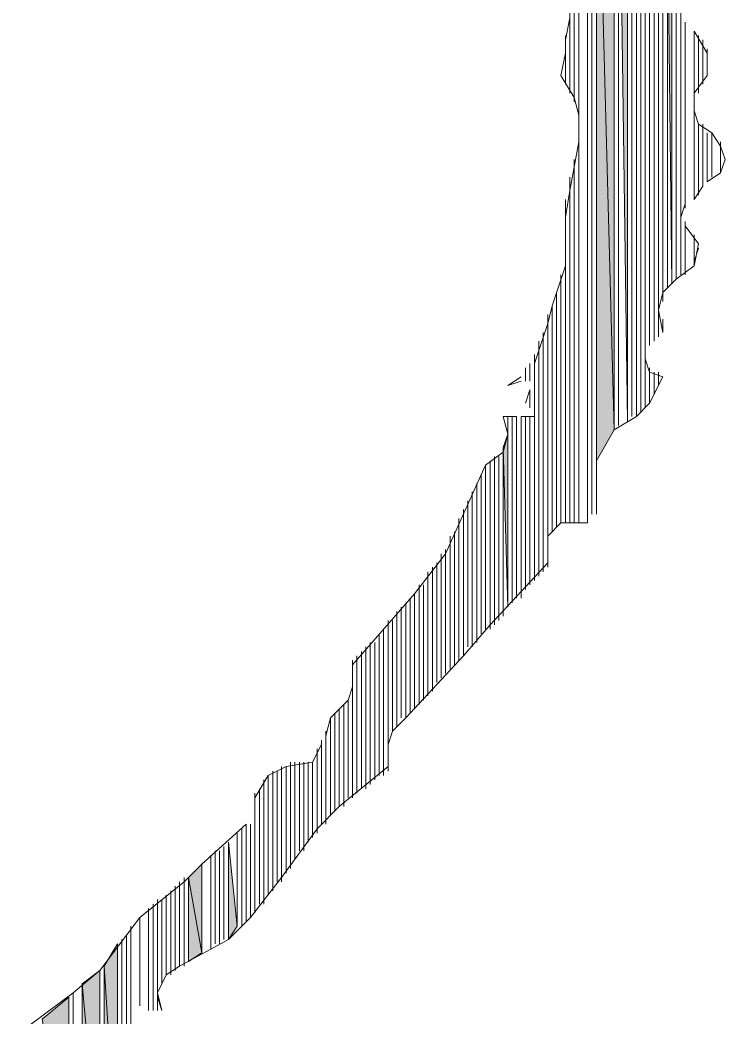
# Model space of a CAD drawing. Header units: millimetres. Extents: x -30643 to 86172, y -19411 to 63186.
# Drawn here: x 82049.5 to 82161.4, y -1629.1 to -1470.7 of the extents above; entities that cross this region are included whole.
import ezdxf

# ---------------------------------------------------------------- set-up
doc = ezdxf.new("R2010")
doc.units = ezdxf.units.MM

msp = doc.modelspace()

# ---------------------------------------------------------------- hatches: boundary and pattern name
h = msp.add_hatch(color=0)
h.dxf.hatch_style = 2
h.paths.add_polyline_path([(82138.17, -1485.85), (82138.17, -1490.07), (82138.17, -1428.85)])
h = msp.add_hatch(color=0)
h.dxf.hatch_style = 2
h.paths.add_polyline_path([(82140.99, -1540.74), (82143.8, -1535.81), (82140.99, -1430.96)])
h = msp.add_hatch(color=0)
h.dxf.hatch_style = 2
h.paths.add_polyline_path([(82143.8, -1535.81), (82143.8, -1431.67), (82140.99, -1430.96)])
h = msp.add_hatch(color=0)
h.dxf.hatch_style = 2
h.paths.add_polyline_path([(82145.91, -1534.41), (82145.91, -1433.78), (82144.5, -1431.67)])
h = msp.add_hatch(color=0)
h.dxf.hatch_style = 2
h.paths.add_polyline_path([(82152.95, -1512.59), (82152.95, -1454.89), (82152.24, -1452.08)])
h = msp.add_hatch(color=0)
h.dxf.hatch_style = 2
h.paths.add_polyline_path([(82136.06, -1506.26), (82136.06, -1509.78), (82136.06, -1500.63)])
h = msp.add_hatch(color=0)
h.dxf.hatch_style = 2
h.paths.add_polyline_path([(82126.91, -1563.96), (82126.91, -1536.52), (82126.21, -1538.63)])
h = msp.add_hatch(color=0)
h.dxf.hatch_style = 2
h.paths.add_polyline_path([(82082.58, -1616.74), (82083.99, -1614.63), (82082.58, -1601.26)])
h = msp.add_hatch(color=0)
h.dxf.hatch_style = 2
h.paths.add_polyline_path([(82078.36, -1618.85), (82078.36, -1604.77), (82076.25, -1606.88)])
h = msp.add_hatch(color=0)
h.dxf.hatch_style = 2
h.paths.add_polyline_path([(82076.25, -1620.25), (82078.36, -1618.85), (82076.25, -1606.88)])
h = msp.add_hatch(color=0)
h.dxf.hatch_style = 2
h.paths.add_polyline_path([(82064.99, -1654.03), (82064.99, -1617.44), (82062.88, -1620.96)])
h = msp.add_hatch(color=0)
h.dxf.hatch_style = 2
h.paths.add_polyline_path([(82062.88, -1654.73), (82064.99, -1654.03), (82062.88, -1620.96)])
h = msp.add_hatch(color=0)
h.dxf.hatch_style = 2
h.paths.add_polyline_path([(82062.17, -1654.73), (82062.17, -1621.66), (82059.36, -1623.77)])
h = msp.add_hatch(color=0)
h.dxf.hatch_style = 2
h.paths.add_polyline_path([(82059.36, -1654.73), (82062.17, -1654.73), (82059.36, -1623.77)])
h = msp.add_hatch(color=0)
h.dxf.hatch_style = 2
h.paths.add_polyline_path([(82057.25, -1654.73), (82057.25, -1625.88), (82053.03, -1629.4)])

# ---------------------------------------------------------------- linework, layer by layer
at = {"color": 0, "lineweight": 0}
for points in [[(82136.76, -1482.33), (82136.76, -1426.74)], [(82137.47, -1482.33), (82137.47, -1426.74)], [(82137.47, -1482.33), (82137.47, -1426.74)], [(82137.47, -1483.04), (82137.47, -1428.15)], [(82137.47, -1483.04), (82137.47, -1428.15)], [(82137.47, -1483.74), (82137.47, -1428.15)], [(82137.47, -1483.74), (82137.47, -1428.15)], [(82138.17, -1483.74), (82138.17, -1428.15)], [(82138.17, -1483.74), (82138.17, -1428.15)], [(82138.17, -1485.15), (82138.17, -1428.85)], [(82138.17, -1485.15), (82138.17, -1428.85)], [(82138.17, -1485.85), (82138.17, -1428.85)], [(82138.17, -1485.85), (82138.17, -1428.85)], [(82138.17, -1485.85), (82138.17, -1428.85)], [(82138.17, -1485.85), (82138.17, -1428.85)], [(82138.17, -1485.85), (82138.17, -1428.85)], [(82138.17, -1485.85), (82138.17, -1490.07), (82138.17, -1428.85)], [(82138.17, -1490.07), (82138.17, -1429.56)], [(82138.17, -1550.59), (82138.17, -1429.56)], [(82139.58, -1550.59), (82139.58, -1429.56)], [(82139.58, -1550.59), (82139.58, -1429.56)], [(82139.58, -1549.89), (82139.58, -1430.26)], [(82139.58, -1549.89), (82139.58, -1430.26)], [(82140.28, -1549.18), (82140.28, -1430.96)], [(82140.28, -1549.18), (82140.28, -1430.96)], [(82140.99, -1549.18), (82140.99, -1430.96)], [(82140.99, -1549.18), (82140.99, -1430.96)], [(82140.99, -1549.18), (82140.99, -1430.96)], [(82140.99, -1549.18), (82140.99, -1430.96)], [(82140.99, -1549.18), (82140.99, -1430.96)], [(82140.99, -1543.55), (82140.99, -1430.96)], [(82140.99, -1542.15), (82140.99, -1430.96)], [(82140.99, -1542.15), (82140.99, -1430.96)], [(82140.99, -1540.74), (82140.99, -1430.96)], [(82140.99, -1540.74), (82143.8, -1535.81), (82140.99, -1430.96)], [(82143.8, -1535.81), (82143.8, -1431.67), (82140.99, -1430.96)], [(82143.8, -1535.81), (82143.8, -1431.67)], [(82144.5, -1535.11), (82144.5, -1431.67)], [(82144.5, -1535.11), (82144.5, -1431.67)], [(82145.91, -1534.41), (82145.91, -1433.78), (82144.5, -1431.67)], [(82145.91, -1534.41), (82145.91, -1440.11)], [(82146.62, -1533.7), (82146.62, -1440.82)], [(82146.62, -1533.7), (82146.62, -1440.82)], [(82147.32, -1533.7), (82147.32, -1440.82)], [(82147.32, -1533.7), (82147.32, -1440.82)], [(82147.32, -1533.7), (82147.32, -1441.52)], [(82147.32, -1533.7), (82147.32, -1441.52)], [(82147.32, -1533.7), (82147.32, -1441.52)], [(82147.32, -1533.7), (82147.32, -1449.96)], [(82147.32, -1533.7), (82147.32, -1449.96)], [(82147.32, -1533.7), (82147.32, -1449.96)], [(82147.32, -1533), (82147.32, -1449.96)], [(82147.32, -1533), (82147.32, -1449.96)], [(82147.32, -1533), (82147.32, -1449.96)], [(82147.32, -1533), (82147.32, -1449.96)], [(82147.32, -1533), (82147.32, -1449.96)], [(82147.32, -1533), (82147.32, -1449.96)], [(82148.02, -1533), (82148.02, -1450.67)], [(82148.02, -1533), (82148.02, -1450.67)], [(82148.73, -1532.29), (82148.73, -1451.37)], [(82148.73, -1524.55), (82148.73, -1451.37)], [(82148.73, -1523.85), (82148.73, -1451.37)], [(82148.73, -1523.85), (82148.73, -1451.37)], [(82148.73, -1523.15), (82148.73, -1451.37)], [(82148.73, -1523.15), (82148.73, -1451.37)], [(82148.73, -1522.44), (82148.73, -1451.37)], [(82148.73, -1522.44), (82148.73, -1451.37)], [(82149.43, -1522.44), (82149.43, -1452.08)], [(82149.43, -1522.44), (82149.43, -1452.08)], [(82149.43, -1522.44), (82149.43, -1452.08)], [(82149.43, -1522.44), (82149.43, -1452.08)], [(82150.13, -1521.74), (82150.13, -1452.08)], [(82150.13, -1521.74), (82150.13, -1452.08)], [(82150.13, -1521.74), (82150.13, -1452.08)], [(82150.13, -1521.74), (82150.13, -1452.08)], [(82150.13, -1521.74), (82150.13, -1452.08)], [(82150.13, -1521.74), (82150.13, -1452.08)], [(82150.84, -1521.04), (82150.84, -1452.08)], [(82150.84, -1521.04), (82150.84, -1452.08)], [(82150.84, -1521.04), (82150.84, -1452.08)], [(82150.84, -1516.81), (82150.84, -1452.08)], [(82151.54, -1515.41), (82151.54, -1452.08)], [(82151.54, -1515.41), (82151.54, -1452.08)], [(82151.54, -1514), (82151.54, -1452.08)], [(82151.54, -1514), (82151.54, -1452.08)], [(82151.54, -1514), (82151.54, -1452.08)], [(82151.54, -1514), (82151.54, -1452.08)], [(82151.54, -1514), (82151.54, -1452.08)], [(82151.54, -1514), (82151.54, -1452.08)], [(82152.24, -1513.3), (82152.24, -1452.08)], [(82152.24, -1513.3), (82152.24, -1452.08)], [(82152.95, -1512.59), (82152.95, -1454.89), (82152.24, -1452.08)], [(82152.95, -1512.59), (82152.95, -1468.96)], [(82136.76, -1482.33), (82136.76, -1470.37)], [(82153.65, -1511.89), (82153.65, -1469.67)], [(82153.65, -1511.89), (82153.65, -1469.67)], [(82153.65, -1511.89), (82153.65, -1469.67)], [(82153.65, -1511.89), (82153.65, -1469.67)], [(82154.36, -1511.18), (82154.36, -1469.67)], [(82154.36, -1511.18), (82154.36, -1469.67)], [(82154.36, -1511.18), (82154.36, -1470.37)], [(82154.36, -1502.04), (82154.36, -1470.37)], [(82154.36, -1501.33), (82154.36, -1470.37)], [(82154.36, -1501.33), (82154.36, -1470.37)], [(82154.36, -1501.33), (82154.36, -1470.37)], [(82154.36, -1501.33), (82154.36, -1470.37)], [(82136.76, -1481.63), (82136.76, -1471.07)], [(82136.76, -1481.63), (82136.76, -1471.07)], [(82136.76, -1481.63), (82136.76, -1471.07)], [(82136.76, -1481.63), (82136.76, -1471.07)], [(82136.76, -1481.63), (82136.76, -1471.78)], [(82136.76, -1481.63), (82136.76, -1471.78)], [(82155.06, -1500.63), (82155.06, -1471.07)], [(82155.06, -1500.63), (82155.06, -1471.07)], [(82155.06, -1499.93), (82155.06, -1471.07)], [(82155.06, -1499.93), (82155.06, -1471.07)], [(82155.06, -1499.93), (82155.06, -1471.07)], [(82155.06, -1499.93), (82155.06, -1471.07)], [(82155.06, -1499.93), (82155.06, -1471.78)], [(82155.06, -1499.93), (82155.06, -1471.78)], [(82136.06, -1480.93), (82136.06, -1473.19)], [(82136.06, -1480.93), (82136.06, -1473.19)], [(82136.06, -1480.93), (82136.06, -1473.89)], [(82136.06, -1480.93), (82136.06, -1473.89)], [(82136.06, -1480.93), (82136.06, -1473.89)], [(82136.06, -1480.93), (82136.06, -1473.89)], [(82136.76, -1480.93), (82136.76, -1472.48)], [(82136.76, -1480.93), (82136.76, -1472.48)], [(82136.76, -1481.63), (82136.76, -1472.48)], [(82136.76, -1481.63), (82136.76, -1472.48)], [(82156.47, -1499.22), (82156.47, -1472.48)], [(82156.47, -1485.15), (82156.47, -1472.48)], [(82156.47, -1484.44), (82156.47, -1472.48)], [(82156.47, -1484.44), (82156.47, -1472.48)], [(82156.47, -1483.74), (82156.47, -1472.48)], [(82156.47, -1483.74), (82156.47, -1472.48)], [(82156.47, -1483.74), (82156.47, -1472.48)], [(82156.47, -1483.74), (82156.47, -1472.48)], [(82156.47, -1482.33), (82156.47, -1473.19)], [(82156.47, -1482.33), (82156.47, -1473.19)], [(82157.17, -1482.33), (82157.17, -1473.19)], [(82157.17, -1482.33), (82157.17, -1473.19)], [(82157.17, -1481.63), (82157.17, -1473.89)], [(82157.17, -1481.63), (82157.17, -1473.89)], [(82157.87, -1480.93), (82157.87, -1473.89)], [(82157.87, -1480.93), (82157.87, -1473.89)], [(82136.06, -1480.22), (82136.06, -1474.59)], [(82136.06, -1480.22), (82136.06, -1474.59)], [(82136.06, -1480.22), (82136.06, -1474.59)], [(82136.06, -1480.22), (82136.06, -1474.59)], [(82158.58, -1479.52), (82158.58, -1475.3)], [(82158.58, -1479.52), (82158.58, -1475.3)], [(82136.06, -1480.22), (82136.06, -1476)], [(82136.06, -1480.22), (82136.06, -1476)], [(82136.06, -1479.52), (82136.06, -1476.7)], [(82136.06, -1479.52), (82136.06, -1476.7)], [(82158.58, -1479.52), (82158.58, -1476)], [(82158.58, -1479.52), (82158.58, -1476)], [(82156.47, -1499.22), (82156.47, -1485.15)], [(82156.47, -1499.22), (82156.47, -1485.15)], [(82156.47, -1499.22), (82156.47, -1485.15)], [(82156.47, -1499.22), (82156.47, -1485.85)], [(82156.47, -1499.22), (82156.47, -1485.85)], [(82156.47, -1499.22), (82156.47, -1485.85)], [(82156.47, -1499.22), (82156.47, -1485.85)], [(82156.47, -1499.22), (82156.47, -1485.85)], [(82156.47, -1499.22), (82156.47, -1485.85)], [(82157.17, -1498.52), (82157.17, -1487.26)], [(82157.17, -1498.52), (82157.17, -1487.26)], [(82157.17, -1497.81), (82157.17, -1487.26)], [(82157.17, -1497.81), (82157.17, -1487.26)], [(82157.87, -1497.11), (82157.87, -1487.26)], [(82157.87, -1497.11), (82157.87, -1487.26)], [(82158.58, -1496.41), (82158.58, -1488.67)], [(82158.58, -1496.41), (82158.58, -1488.67)], [(82158.58, -1496.41), (82158.58, -1488.67)], [(82158.58, -1496.41), (82158.58, -1488.67)], [(82158.58, -1496.41), (82158.58, -1488.67)], [(82158.58, -1496.41), (82158.58, -1488.67)], [(82159.28, -1495.7), (82159.28, -1488.67)], [(82159.28, -1495.7), (82159.28, -1488.67)], [(82138.17, -1550.59), (82138.17, -1490.07)], [(82138.17, -1550.59), (82138.17, -1490.78)], [(82138.17, -1550.59), (82138.17, -1490.78)], [(82138.17, -1550.59), (82138.17, -1490.78)], [(82138.17, -1550.59), (82138.17, -1490.78)], [(82138.17, -1550.59), (82138.17, -1490.78)], [(82138.17, -1550.59), (82138.17, -1490.78)], [(82160.69, -1495), (82160.69, -1490.07)], [(82160.69, -1495), (82160.69, -1490.07)], [(82160.69, -1493.59), (82160.69, -1490.78)], [(82160.69, -1493.59), (82160.69, -1490.78)], [(82137.47, -1550.59), (82137.47, -1492.89)], [(82137.47, -1550.59), (82137.47, -1492.89)], [(82138.17, -1550.59), (82138.17, -1491.48)], [(82138.17, -1550.59), (82138.17, -1491.48)], [(82138.17, -1550.59), (82138.17, -1492.19)], [(82138.17, -1550.59), (82138.17, -1492.19)], [(82137.47, -1550.59), (82137.47, -1493.59)], [(82137.47, -1550.59), (82137.47, -1493.59)], [(82136.76, -1550.59), (82136.76, -1495.7)], [(82136.76, -1550.59), (82136.76, -1495.7)], [(82137.47, -1550.59), (82137.47, -1495)], [(82137.47, -1550.59), (82137.47, -1495)], [(82136.76, -1550.59), (82136.76, -1496.41)], [(82136.76, -1550.59), (82136.76, -1496.41)], [(82136.76, -1550.59), (82136.76, -1496.41)], [(82136.76, -1550.59), (82136.76, -1496.41)], [(82136.76, -1550.59), (82136.76, -1497.11)], [(82136.76, -1550.59), (82136.76, -1497.11)], [(82136.76, -1550.59), (82136.76, -1497.11)], [(82136.76, -1550.59), (82136.76, -1497.11)], [(82136.06, -1550.59), (82136.06, -1499.22)], [(82136.06, -1550.59), (82136.06, -1499.22)], [(82136.76, -1550.59), (82136.76, -1497.81)], [(82136.76, -1550.59), (82136.76, -1497.81)], [(82136.06, -1509.78), (82136.06, -1499.93)], [(82136.06, -1550.59), (82136.06, -1499.93)], [(82136.06, -1506.26), (82136.06, -1500.63)], [(82136.06, -1506.26), (82136.06, -1509.78), (82136.06, -1500.63)], [(82154.36, -1511.18), (82154.36, -1502.04)], [(82154.36, -1511.18), (82154.36, -1502.74)], [(82154.36, -1511.18), (82154.36, -1502.74)], [(82154.36, -1511.18), (82154.36, -1502.74)], [(82154.36, -1511.18), (82154.36, -1502.74)], [(82155.06, -1511.18), (82155.06, -1502.74)], [(82155.06, -1511.18), (82155.06, -1502.74)], [(82155.06, -1511.18), (82155.06, -1502.74)], [(82155.06, -1511.18), (82155.06, -1502.74)], [(82155.06, -1510.48), (82155.06, -1503.44)], [(82155.06, -1510.48), (82155.06, -1503.44)], [(82155.06, -1510.48), (82155.06, -1503.44)], [(82155.06, -1510.48), (82155.06, -1503.44)], [(82156.47, -1509.78), (82156.47, -1504.85)], [(82156.47, -1509.78), (82156.47, -1504.85)], [(82156.47, -1509.78), (82156.47, -1505.55)], [(82156.47, -1509.78), (82156.47, -1505.55)], [(82156.47, -1509.78), (82156.47, -1505.55)], [(82156.47, -1509.78), (82156.47, -1505.55)], [(82156.47, -1509.78), (82156.47, -1505.55)], [(82156.47, -1509.78), (82156.47, -1505.55)], [(82156.47, -1509.07), (82156.47, -1505.55)], [(82156.47, -1509.07), (82157.17, -1506.96)], [(82136.06, -1550.59), (82136.06, -1509.78)], [(82136.06, -1550.59), (82136.06, -1509.78)], [(82136.06, -1550.59), (82136.06, -1509.78)], [(82136.06, -1550.59), (82136.06, -1509.78)], [(82136.06, -1550.59), (82136.06, -1509.78)], [(82135.36, -1550.59), (82135.36, -1511.18)], [(82135.36, -1550.59), (82135.36, -1511.18)], [(82135.36, -1550.59), (82135.36, -1511.89)], [(82135.36, -1550.59), (82135.36, -1511.89)], [(82135.36, -1550.59), (82135.36, -1511.89)], [(82135.36, -1550.59), (82135.36, -1511.89)], [(82135.36, -1550.59), (82135.36, -1511.89)], [(82135.36, -1550.59), (82135.36, -1511.89)], [(82136.06, -1550.59), (82136.06, -1510.48)], [(82136.06, -1550.59), (82136.06, -1510.48)], [(82136.06, -1550.59), (82136.06, -1510.48)], [(82136.06, -1550.59), (82136.06, -1510.48)], [(82136.06, -1550.59), (82136.06, -1511.18)], [(82136.06, -1550.59), (82136.06, -1511.18)], [(82135.36, -1550.59), (82135.36, -1512.59)], [(82135.36, -1550.59), (82135.36, -1512.59)], [(82135.36, -1550.59), (82135.36, -1512.59)], [(82135.36, -1550.59), (82135.36, -1512.59)], [(82134.65, -1551.29), (82134.65, -1514)], [(82134.65, -1551.29), (82134.65, -1514)], [(82134.65, -1551.29), (82134.65, -1514.7)], [(82134.65, -1551.29), (82134.65, -1514.7)], [(82133.95, -1552), (82133.95, -1516.11)], [(82133.95, -1552), (82133.95, -1516.11)], [(82133.25, -1552.7), (82133.25, -1517.52)], [(82133.25, -1552.7), (82133.25, -1517.52)], [(82133.25, -1553.41), (82133.25, -1518.22)], [(82133.25, -1553.41), (82133.25, -1518.22)], [(82133.95, -1552), (82133.95, -1516.81)], [(82133.95, -1552), (82133.95, -1516.81)], [(82133.95, -1552), (82133.95, -1516.81)], [(82133.95, -1552), (82133.95, -1516.81)], [(82150.84, -1521.04), (82150.84, -1516.81)], [(82151.54, -1520.33), (82151.54, -1518.22)], [(82151.54, -1520.33), (82151.54, -1518.22)], [(82151.54, -1520.33), (82151.54, -1518.22)], [(82133.25, -1554.11), (82133.25, -1518.92)], [(82133.25, -1554.11), (82133.25, -1518.92)], [(82133.25, -1553.41), (82133.25, -1518.92)], [(82133.25, -1553.41), (82133.25, -1518.92)], [(82133.25, -1553.41), (82133.25, -1518.92)], [(82133.25, -1553.41), (82133.25, -1518.92)], [(82133.25, -1557.63), (82133.25, -1519.63)], [(82133.25, -1554.11), (82133.25, -1519.63)], [(82132.54, -1558.33), (82132.54, -1520.33)], [(82132.54, -1558.33), (82132.54, -1520.33)], [(82132.54, -1557.63), (82132.54, -1520.33)], [(82132.54, -1557.63), (82132.54, -1520.33)], [(82131.84, -1558.33), (82131.84, -1521.74)], [(82131.84, -1558.33), (82131.84, -1521.74)], [(82131.84, -1559.03), (82131.84, -1522.44)], [(82131.84, -1559.03), (82131.84, -1522.44)], [(82131.84, -1559.03), (82131.84, -1522.44)], [(82131.84, -1559.03), (82131.84, -1522.44)], [(82131.13, -1529.48), (82131.13, -1523.85)], [(82131.13, -1529.48), (82131.13, -1523.85)], [(82131.13, -1529.48), (82131.13, -1523.85)], [(82131.13, -1529.48), (82131.13, -1523.85)], [(82131.13, -1528.78), (82131.13, -1524.55)], [(82131.13, -1528.78), (82131.13, -1524.55)], [(82131.13, -1528.78), (82131.13, -1524.55)], [(82131.13, -1528.78), (82131.13, -1524.55)], [(82131.13, -1529.48), (82131.13, -1524.55)], [(82131.13, -1529.48), (82131.13, -1524.55)], [(82131.13, -1529.48), (82131.13, -1524.55)], [(82131.13, -1529.48), (82131.13, -1524.55)], [(82131.13, -1529.48), (82131.13, -1524.55)], [(82131.13, -1529.48), (82131.13, -1524.55)], [(82131.84, -1529.48), (82131.84, -1523.15)], [(82131.84, -1559.03), (82131.84, -1523.15)], [(82131.84, -1559.03), (82131.84, -1523.15)], [(82131.84, -1559.03), (82131.84, -1523.15)], [(82131.84, -1559.03), (82131.84, -1523.15)], [(82131.84, -1559.03), (82131.84, -1523.15)], [(82148.73, -1532.29), (82148.73, -1524.55)], [(82129.73, -1528.07), (82129.73, -1525.96)], [(82129.73, -1528.07), (82129.73, -1525.96)], [(82129.73, -1528.07), (82129.73, -1525.96)], [(82129.73, -1528.07), (82129.73, -1525.96)], [(82130.43, -1528.07), (82130.43, -1525.26)], [(82130.43, -1528.07), (82130.43, -1525.26)], [(82130.43, -1528.07), (82130.43, -1525.26)], [(82130.43, -1528.07), (82130.43, -1525.26)], [(82130.43, -1528.07), (82130.43, -1525.96)], [(82130.43, -1528.07), (82130.43, -1525.96)], [(82130.43, -1528.07), (82130.43, -1525.96)], [(82130.43, -1528.07), (82130.43, -1525.96)], [(82130.43, -1528.07), (82130.43, -1525.96)], [(82130.43, -1528.07), (82130.43, -1525.96)], [(82131.13, -1528.78), (82131.13, -1525.26)], [(82131.13, -1528.78), (82131.13, -1525.26)], [(82148.73, -1532.29), (82148.73, -1525.26)], [(82148.73, -1532.29), (82148.73, -1525.26)], [(82148.73, -1531.59), (82148.73, -1525.26)], [(82148.73, -1531.59), (82148.73, -1525.26)], [(82148.73, -1531.59), (82148.73, -1525.26)], [(82148.73, -1531.59), (82148.73, -1525.26)], [(82149.43, -1531.59), (82149.43, -1525.96)], [(82149.43, -1531.59), (82149.43, -1525.96)], [(82149.43, -1530.89), (82149.43, -1526.67)], [(82149.43, -1530.89), (82149.43, -1526.67)], [(82150.13, -1530.18), (82150.13, -1526.67)], [(82150.13, -1530.18), (82150.13, -1526.67)], [(82150.13, -1529.48), (82150.13, -1526.67)], [(82150.13, -1529.48), (82150.13, -1526.67)], [(82150.13, -1529.48), (82150.13, -1526.67)], [(82150.13, -1529.48), (82150.13, -1526.67)], [(82150.84, -1528.78), (82150.84, -1526.67)], [(82150.84, -1528.78), (82150.84, -1526.67)], [(82130.43, -1532.29), (82130.43, -1529.48)], [(82130.43, -1532.29), (82130.43, -1529.48)], [(82130.43, -1532.29), (82130.43, -1529.48)], [(82130.43, -1532.29), (82130.43, -1529.48)], [(82130.43, -1532.29), (82130.43, -1530.18)], [(82130.43, -1532.29), (82130.43, -1530.18)], [(82130.43, -1532.29), (82130.43, -1530.18)], [(82130.43, -1532.29), (82130.43, -1530.18)], [(82131.13, -1532.29), (82131.13, -1529.48)], [(82131.13, -1532.29), (82131.13, -1529.48)], [(82131.13, -1532.29), (82131.13, -1529.48)], [(82131.13, -1532.29), (82131.13, -1529.48)], [(82131.13, -1532.29), (82131.13, -1529.48)], [(82131.13, -1532.29), (82131.13, -1529.48)], [(82131.13, -1532.29), (82131.13, -1529.48)], [(82131.13, -1532.29), (82131.13, -1529.48)], [(82131.13, -1532.29), (82131.13, -1529.48)], [(82131.13, -1532.29), (82131.13, -1529.48)], [(82131.13, -1533), (82131.13, -1529.48)], [(82131.13, -1533), (82131.13, -1529.48)], [(82131.13, -1533), (82131.13, -1529.48)], [(82131.13, -1533), (82131.13, -1529.48)], [(82131.13, -1533), (82131.13, -1529.48)], [(82131.13, -1559.03), (82131.13, -1529.48)], [(82131.84, -1559.03), (82131.84, -1529.48)], [(82126.91, -1536.52), (82126.91, -1533.7)], [(82126.91, -1563.96), (82126.91, -1533.7)], [(82126.91, -1563.96), (82126.91, -1533.7)], [(82126.91, -1563.96), (82126.91, -1533.7)], [(82126.91, -1563.96), (82126.91, -1533.7)], [(82126.91, -1563.96), (82126.91, -1533.7)], [(82126.91, -1563.96), (82126.91, -1533.7)], [(82126.91, -1563.96), (82126.91, -1533.7)], [(82126.91, -1563.96), (82126.91, -1533.7)], [(82126.91, -1563.96), (82126.91, -1533.7)], [(82127.62, -1563.26), (82127.62, -1533.7)], [(82127.62, -1563.26), (82127.62, -1533.7)], [(82127.62, -1563.26), (82127.62, -1533.7)], [(82127.62, -1563.26), (82127.62, -1533.7)], [(82127.62, -1563.26), (82127.62, -1533.7)], [(82127.62, -1563.26), (82127.62, -1533.7)], [(82127.62, -1563.26), (82127.62, -1533.7)], [(82127.62, -1563.26), (82127.62, -1533.7)], [(82128.32, -1562.55), (82128.32, -1533.7)], [(82128.32, -1562.55), (82128.32, -1533.7)], [(82128.32, -1562.55), (82128.32, -1533.7)], [(82128.32, -1562.55), (82128.32, -1533.7)], [(82128.32, -1562.55), (82128.32, -1533.7)], [(82128.32, -1562.55), (82128.32, -1533.7)], [(82128.32, -1562.55), (82128.32, -1533.7)], [(82128.32, -1562.55), (82128.32, -1533.7)], [(82129.02, -1562.55), (82129.02, -1533.7)], [(82129.02, -1562.55), (82129.02, -1533.7)], [(82129.02, -1561.85), (82129.02, -1533.7)], [(82129.02, -1561.85), (82129.02, -1533.7)], [(82129.02, -1561.85), (82129.02, -1533.7)], [(82129.02, -1561.85), (82129.02, -1533.7)], [(82129.02, -1561.15), (82129.02, -1533.7)], [(82129.02, -1561.15), (82129.02, -1533.7)], [(82129.73, -1561.15), (82129.73, -1533.7)], [(82129.73, -1561.15), (82129.73, -1533.7)], [(82129.73, -1561.15), (82129.73, -1533.7)], [(82129.73, -1561.15), (82129.73, -1533.7)], [(82129.73, -1561.15), (82129.73, -1533.7)], [(82129.73, -1561.15), (82129.73, -1533.7)], [(82129.73, -1561.15), (82129.73, -1533.7)], [(82129.73, -1561.15), (82129.73, -1533.7)], [(82129.73, -1561.15), (82129.73, -1533.7)], [(82129.73, -1561.15), (82129.73, -1533.7)], [(82130.43, -1560.44), (82130.43, -1533.7)], [(82130.43, -1560.44), (82130.43, -1533.7)], [(82130.43, -1560.44), (82130.43, -1533.7)], [(82130.43, -1560.44), (82130.43, -1533.7)], [(82130.43, -1560.44), (82130.43, -1533.7)], [(82130.43, -1560.44), (82130.43, -1533.7)], [(82130.43, -1560.44), (82130.43, -1533.7)], [(82130.43, -1560.44), (82130.43, -1533.7)], [(82130.43, -1560.44), (82130.43, -1533.7)], [(82130.43, -1560.44), (82130.43, -1533.7)], [(82131.13, -1559.03), (82131.13, -1533)], [(82131.13, -1559.74), (82131.13, -1533.7)], [(82131.13, -1559.74), (82131.13, -1533.7)], [(82131.13, -1559.74), (82131.13, -1533.7)], [(82131.13, -1559.74), (82131.13, -1533.7)], [(82131.13, -1559.74), (82131.13, -1533.7)], [(82131.13, -1559.74), (82131.13, -1533.7)], [(82131.13, -1559.74), (82131.13, -1533.7)], [(82131.13, -1559.74), (82131.13, -1533.7)], [(82131.13, -1559.74), (82131.13, -1533.7)], [(82131.13, -1559.74), (82131.13, -1533.7)], [(82131.13, -1559.74), (82131.13, -1533.7)], [(82131.13, -1559.74), (82131.13, -1533.7)], [(82131.13, -1559.03), (82131.13, -1533.7)], [(82131.13, -1559.03), (82131.13, -1533.7)], [(82126.91, -1563.96), (82126.91, -1536.52), (82126.21, -1538.63)], [(82126.21, -1564.66), (82126.21, -1538.63)], [(82126.21, -1564.66), (82126.21, -1538.63)], [(82124.8, -1566.07), (82124.8, -1540.04)], [(82124.8, -1566.07), (82124.8, -1540.04)], [(82125.5, -1566.07), (82125.5, -1540.04)], [(82125.5, -1566.07), (82125.5, -1540.04)], [(82125.5, -1565.37), (82125.5, -1540.04)], [(82125.5, -1565.37), (82125.5, -1540.04)], [(82125.5, -1565.37), (82125.5, -1540.04)], [(82125.5, -1565.37), (82125.5, -1540.04)], [(82126.21, -1565.37), (82126.21, -1539.33)], [(82126.21, -1565.37), (82126.21, -1539.33)], [(82126.21, -1565.37), (82126.21, -1539.33)], [(82126.21, -1565.37), (82126.21, -1539.33)], [(82126.21, -1565.37), (82126.21, -1539.33)], [(82126.21, -1565.37), (82126.21, -1539.33)], [(82126.21, -1564.66), (82126.21, -1539.33)], [(82126.21, -1564.66), (82126.21, -1539.33)], [(82126.21, -1564.66), (82126.21, -1539.33)], [(82126.21, -1564.66), (82126.21, -1539.33)], [(82126.21, -1564.66), (82126.21, -1539.33)], [(82126.21, -1564.66), (82126.21, -1539.33)], [(82123.39, -1567.48), (82123.39, -1541.44)], [(82123.39, -1567.48), (82123.39, -1541.44)], [(82124.1, -1566.77), (82124.1, -1540.74)], [(82124.1, -1566.77), (82124.1, -1540.74)], [(82124.1, -1567.48), (82124.1, -1541.44)], [(82124.1, -1567.48), (82124.1, -1541.44)], [(82124.8, -1566.77), (82124.8, -1540.74)], [(82124.8, -1566.77), (82124.8, -1540.74)], [(82124.8, -1566.77), (82124.8, -1540.74)], [(82124.8, -1566.77), (82124.8, -1540.74)], [(82124.8, -1566.07), (82124.8, -1540.74)], [(82124.8, -1566.07), (82124.8, -1540.74)], [(82124.8, -1566.07), (82124.8, -1540.74)], [(82124.8, -1566.07), (82124.8, -1540.74)], [(82122.69, -1568.18), (82122.69, -1542.85)], [(82122.69, -1568.18), (82122.69, -1542.85)], [(82140.99, -1549.18), (82140.99, -1543.55)], [(82121.99, -1568.89), (82121.99, -1544.26)], [(82121.99, -1568.89), (82121.99, -1544.26)], [(82121.99, -1568.89), (82121.99, -1544.26)], [(82121.99, -1568.89), (82121.99, -1544.26)], [(82121.99, -1569.59), (82121.99, -1544.96)], [(82121.99, -1569.59), (82121.99, -1544.96)], [(82121.28, -1569.59), (82121.28, -1545.66)], [(82121.28, -1569.59), (82121.28, -1545.66)], [(82121.28, -1570.29), (82121.28, -1546.37)], [(82121.28, -1570.29), (82121.28, -1546.37)], [(82121.28, -1570.29), (82121.28, -1546.37)], [(82121.28, -1570.29), (82121.28, -1546.37)], [(82121.28, -1570.29), (82121.28, -1546.37)], [(82121.28, -1570.29), (82121.28, -1546.37)], [(82121.99, -1569.59), (82121.99, -1545.66)], [(82121.99, -1569.59), (82121.99, -1545.66)], [(82120.58, -1570.29), (82120.58, -1547.07)], [(82120.58, -1570.29), (82120.58, -1547.07)], [(82119.17, -1572.4), (82119.17, -1549.89)], [(82119.17, -1572.4), (82119.17, -1549.89)], [(82119.88, -1571), (82119.88, -1548.48)], [(82119.88, -1571), (82119.88, -1548.48)], [(82119.88, -1571.7), (82119.88, -1549.18)], [(82119.88, -1571.7), (82119.88, -1549.18)], [(82119.88, -1571.7), (82119.88, -1549.89)], [(82119.88, -1571.7), (82119.88, -1549.89)], [(82119.17, -1572.4), (82119.17, -1550.59)], [(82119.17, -1572.4), (82119.17, -1550.59)], [(82119.17, -1572.4), (82119.17, -1550.59)], [(82119.17, -1572.4), (82119.17, -1550.59)], [(82119.17, -1572.4), (82119.17, -1550.59)], [(82119.17, -1572.4), (82119.17, -1550.59)], [(82117.76, -1573.81), (82117.76, -1552.7)], [(82117.76, -1573.81), (82117.76, -1552.7)], [(82118.47, -1573.11), (82118.47, -1552)], [(82118.47, -1573.11), (82118.47, -1552)], [(82118.47, -1573.11), (82118.47, -1552)], [(82118.47, -1573.11), (82118.47, -1552)], [(82118.47, -1573.11), (82118.47, -1552.7)], [(82118.47, -1573.11), (82118.47, -1552.7)], [(82117.76, -1573.81), (82117.76, -1553.41)], [(82117.76, -1573.81), (82117.76, -1553.41)], [(82117.76, -1573.81), (82117.76, -1553.41)], [(82117.76, -1573.81), (82117.76, -1553.41)], [(82133.25, -1557.63), (82133.25, -1554.11)], [(82116.36, -1575.22), (82116.36, -1555.52)], [(82116.36, -1575.22), (82116.36, -1555.52)], [(82117.06, -1574.52), (82117.06, -1554.81)], [(82117.06, -1574.52), (82117.06, -1554.81)], [(82117.06, -1574.52), (82117.06, -1554.81)], [(82117.06, -1574.52), (82117.06, -1554.81)], [(82117.06, -1574.52), (82117.06, -1555.52)], [(82117.06, -1574.52), (82117.06, -1555.52)], [(82133.25, -1557.63), (82133.25, -1555.52)], [(82133.25, -1557.63), (82133.25, -1555.52)], [(82133.25, -1557.63), (82133.25, -1555.52)], [(82114.95, -1576.63), (82114.95, -1557.63)], [(82114.95, -1576.63), (82114.95, -1557.63)], [(82115.65, -1575.92), (82115.65, -1556.92)], [(82115.65, -1575.92), (82115.65, -1556.92)], [(82114.25, -1577.33), (82114.25, -1558.33)], [(82114.25, -1577.33), (82114.25, -1558.33)], [(82114.25, -1577.33), (82114.25, -1558.33)], [(82114.25, -1577.33), (82114.25, -1558.33)], [(82114.25, -1577.33), (82114.25, -1559.03)], [(82114.25, -1577.33), (82114.25, -1559.03)], [(82114.25, -1577.33), (82114.25, -1559.03)], [(82114.25, -1577.33), (82114.25, -1559.03)], [(82114.95, -1577.33), (82114.95, -1558.33)], [(82114.95, -1577.33), (82114.95, -1558.33)], [(82114.95, -1577.33), (82114.95, -1558.33)], [(82114.95, -1577.33), (82114.95, -1558.33)], [(82112.84, -1578.74), (82112.84, -1560.44)], [(82112.84, -1578.74), (82112.84, -1560.44)], [(82113.54, -1578.74), (82113.54, -1560.44)], [(82113.54, -1578.74), (82113.54, -1560.44)], [(82113.54, -1578.03), (82113.54, -1560.44)], [(82113.54, -1578.03), (82113.54, -1560.44)], [(82114.25, -1578.03), (82114.25, -1559.74)], [(82114.25, -1578.03), (82114.25, -1559.74)], [(82111.43, -1580.85), (82111.43, -1562.55)], [(82111.43, -1580.85), (82111.43, -1562.55)], [(82111.43, -1580.14), (82111.43, -1562.55)], [(82111.43, -1580.14), (82111.43, -1562.55)], [(82111.43, -1580.14), (82111.43, -1562.55)], [(82111.43, -1580.14), (82111.43, -1562.55)], [(82112.13, -1580.14), (82112.13, -1561.85)], [(82112.13, -1580.14), (82112.13, -1561.85)], [(82112.13, -1579.44), (82112.13, -1561.85)], [(82112.13, -1579.44), (82112.13, -1561.85)], [(82112.84, -1579.44), (82112.84, -1561.15)], [(82112.84, -1579.44), (82112.84, -1561.15)], [(82112.84, -1579.44), (82112.84, -1561.15)], [(82112.84, -1579.44), (82112.84, -1561.15)], [(82112.84, -1578.74), (82112.84, -1561.15)], [(82112.84, -1578.74), (82112.84, -1561.15)], [(82112.84, -1578.74), (82112.84, -1561.15)], [(82112.84, -1578.74), (82112.84, -1561.15)], [(82112.84, -1578.74), (82112.84, -1561.15)], [(82112.84, -1578.74), (82112.84, -1561.15)], [(82110.02, -1581.55), (82110.02, -1563.96)], [(82110.02, -1581.55), (82110.02, -1563.96)], [(82110.73, -1581.55), (82110.73, -1563.26)], [(82110.73, -1581.55), (82110.73, -1563.26)], [(82110.73, -1580.85), (82110.73, -1563.26)], [(82110.73, -1580.85), (82110.73, -1563.26)], [(82110.73, -1580.85), (82110.73, -1563.26)], [(82110.73, -1580.85), (82110.73, -1563.26)], [(82110.73, -1580.85), (82110.73, -1563.26)], [(82110.73, -1580.85), (82110.73, -1563.26)], [(82110.73, -1580.85), (82110.73, -1563.26)], [(82110.73, -1580.85), (82110.73, -1563.26)], [(82110.73, -1581.55), (82110.73, -1563.96)], [(82110.73, -1581.55), (82110.73, -1563.96)], [(82110.73, -1581.55), (82110.73, -1563.96)], [(82110.73, -1581.55), (82110.73, -1563.96)], [(82110.73, -1581.55), (82110.73, -1563.96)], [(82110.73, -1581.55), (82110.73, -1563.96)], [(82109.32, -1582.96), (82109.32, -1564.66)], [(82109.32, -1582.96), (82109.32, -1564.66)], [(82109.32, -1582.26), (82109.32, -1564.66)], [(82109.32, -1582.26), (82109.32, -1564.66)], [(82109.32, -1582.96), (82109.32, -1565.37)], [(82109.32, -1582.96), (82109.32, -1565.37)], [(82109.32, -1582.96), (82109.32, -1565.37)], [(82109.32, -1582.96), (82109.32, -1565.37)], [(82109.32, -1582.96), (82109.32, -1565.37)], [(82109.32, -1582.96), (82109.32, -1565.37)], [(82107.91, -1584.37), (82107.91, -1566.07)], [(82107.91, -1584.37), (82107.91, -1566.07)], [(82107.91, -1590), (82107.91, -1566.77)], [(82107.91, -1585.77), (82107.91, -1566.77)], [(82107.91, -1585.77), (82107.91, -1566.77)], [(82107.91, -1585.77), (82107.91, -1566.77)], [(82107.91, -1585.07), (82107.91, -1566.77)], [(82107.91, -1585.07), (82107.91, -1566.77)], [(82107.91, -1585.07), (82107.91, -1566.77)], [(82107.91, -1585.07), (82107.91, -1566.77)], [(82107.91, -1585.07), (82107.91, -1566.77)], [(82107.91, -1585.07), (82107.91, -1566.77)], [(82107.91, -1585.07), (82107.91, -1566.77)], [(82107.91, -1585.07), (82107.91, -1566.77)], [(82107.91, -1585.07), (82107.91, -1566.77)], [(82107.91, -1585.07), (82107.91, -1566.77)], [(82107.91, -1584.37), (82107.91, -1566.77)], [(82107.91, -1584.37), (82107.91, -1566.77)], [(82107.91, -1584.37), (82107.91, -1566.77)], [(82107.91, -1584.37), (82107.91, -1566.77)], [(82108.62, -1583.66), (82108.62, -1566.07)], [(82108.62, -1583.66), (82108.62, -1566.07)], [(82108.62, -1583.66), (82108.62, -1566.07)], [(82108.62, -1583.66), (82108.62, -1566.07)], [(82108.62, -1583.66), (82108.62, -1566.07)], [(82108.62, -1583.66), (82108.62, -1566.07)], [(82108.62, -1583.66), (82108.62, -1566.07)], [(82108.62, -1583.66), (82108.62, -1566.07)], [(82106.51, -1590.7), (82106.51, -1568.18)], [(82106.51, -1590.7), (82106.51, -1568.18)], [(82106.51, -1590.7), (82106.51, -1568.18)], [(82106.51, -1590.7), (82106.51, -1568.18)], [(82106.51, -1590.7), (82106.51, -1568.18)], [(82106.51, -1590.7), (82106.51, -1568.18)], [(82106.51, -1590.7), (82106.51, -1568.18)], [(82106.51, -1590.7), (82106.51, -1568.18)], [(82107.21, -1590.7), (82107.21, -1567.48)], [(82107.21, -1590.7), (82107.21, -1567.48)], [(82107.21, -1590), (82107.21, -1567.48)], [(82107.21, -1590), (82107.21, -1567.48)], [(82107.21, -1590), (82107.21, -1567.48)], [(82107.21, -1590), (82107.21, -1567.48)], [(82107.21, -1590), (82107.21, -1567.48)], [(82107.21, -1590), (82107.21, -1567.48)], [(82107.21, -1590), (82107.21, -1567.48)], [(82107.21, -1590), (82107.21, -1567.48)], [(82104.39, -1592.11), (82104.39, -1570.29)], [(82104.39, -1592.11), (82104.39, -1570.29)], [(82104.39, -1592.11), (82104.39, -1570.29)], [(82104.39, -1592.11), (82104.39, -1570.29)], [(82105.1, -1592.11), (82105.1, -1569.59)], [(82105.1, -1592.11), (82105.1, -1569.59)], [(82105.1, -1591.4), (82105.1, -1569.59)], [(82105.1, -1591.4), (82105.1, -1569.59)], [(82105.1, -1591.4), (82105.1, -1569.59)], [(82105.1, -1591.4), (82105.1, -1569.59)], [(82105.1, -1592.11), (82105.1, -1570.29)], [(82105.1, -1592.11), (82105.1, -1570.29)], [(82105.8, -1591.4), (82105.8, -1569.59)], [(82105.8, -1591.4), (82105.8, -1569.59)], [(82102.99, -1593.51), (82102.99, -1571.7)], [(82102.99, -1593.51), (82102.99, -1571.7)], [(82103.69, -1592.81), (82103.69, -1571)], [(82103.69, -1592.81), (82103.69, -1571)], [(82103.69, -1592.81), (82103.69, -1571)], [(82103.69, -1592.81), (82103.69, -1571)], [(82103.69, -1592.81), (82103.69, -1571)], [(82103.69, -1592.81), (82103.69, -1571)], [(82104.39, -1592.81), (82104.39, -1571)], [(82104.39, -1592.81), (82104.39, -1571)], [(82102.28, -1576.63), (82102.28, -1572.4)], [(82102.28, -1593.51), (82102.28, -1572.4)], [(82102.28, -1593.51), (82102.28, -1572.4)], [(82102.28, -1593.51), (82102.28, -1572.4)], [(82102.28, -1573.11), (82102.28, -1576.63)], [(82102.99, -1593.51), (82102.99, -1572.4)], [(82102.99, -1593.51), (82102.99, -1572.4)], [(82102.99, -1593.51), (82102.99, -1572.4)], [(82102.99, -1593.51), (82102.99, -1572.4)], [(82102.28, -1593.51), (82102.28, -1576.63)], [(82102.28, -1594.22), (82102.28, -1577.33)], [(82102.28, -1594.22), (82102.28, -1577.33)], [(82102.28, -1594.22), (82102.28, -1577.33)], [(82102.28, -1594.22), (82102.28, -1577.33)], [(82102.28, -1594.22), (82102.28, -1577.33)], [(82102.28, -1594.22), (82102.28, -1577.33)], [(82102.28, -1594.22), (82102.28, -1578.03)], [(82102.28, -1594.22), (82102.28, -1578.03)], [(82100.88, -1594.92), (82100.88, -1579.44)], [(82100.88, -1594.92), (82100.88, -1579.44)], [(82100.88, -1594.92), (82100.88, -1579.44)], [(82100.88, -1594.92), (82100.88, -1579.44)], [(82100.88, -1594.92), (82100.88, -1579.44)], [(82100.88, -1594.92), (82100.88, -1579.44)], [(82100.88, -1594.92), (82100.88, -1579.44)], [(82100.88, -1594.92), (82100.88, -1579.44)], [(82100.88, -1594.92), (82100.88, -1579.44)], [(82100.88, -1594.92), (82100.88, -1579.44)], [(82101.58, -1594.22), (82101.58, -1578.74)], [(82101.58, -1594.22), (82101.58, -1578.74)], [(82098.76, -1597.03), (82098.76, -1581.55)], [(82098.76, -1597.03), (82098.76, -1581.55)], [(82098.76, -1597.03), (82098.76, -1581.55)], [(82098.76, -1597.03), (82098.76, -1581.55)], [(82099.47, -1596.33), (82099.47, -1580.85)], [(82099.47, -1596.33), (82099.47, -1580.85)], [(82099.47, -1596.33), (82099.47, -1581.55)], [(82099.47, -1596.33), (82099.47, -1581.55)], [(82100.17, -1595.63), (82100.17, -1580.14)], [(82100.17, -1595.63), (82100.17, -1580.14)], [(82100.17, -1595.63), (82100.17, -1580.14)], [(82100.17, -1595.63), (82100.17, -1580.14)], [(82100.17, -1595.63), (82100.17, -1580.14)], [(82100.17, -1595.63), (82100.17, -1580.14)], [(82100.88, -1595.63), (82100.88, -1580.14)], [(82100.88, -1595.63), (82100.88, -1580.14)], [(82100.88, -1594.92), (82100.88, -1580.14)], [(82100.88, -1594.92), (82100.88, -1580.14)], [(82098.76, -1597.03), (82098.76, -1582.26)], [(82098.76, -1597.03), (82098.76, -1582.26)], [(82098.06, -1597.74), (82098.06, -1583.66)], [(82098.06, -1597.74), (82098.06, -1583.66)], [(82098.06, -1597.74), (82098.06, -1583.66)], [(82098.06, -1597.74), (82098.06, -1583.66)], [(82098.06, -1598.44), (82098.06, -1584.37)], [(82098.06, -1598.44), (82098.06, -1584.37)], [(82097.36, -1598.44), (82097.36, -1585.07)], [(82097.36, -1598.44), (82097.36, -1585.07)], [(82097.36, -1598.44), (82097.36, -1585.77)], [(82097.36, -1598.44), (82097.36, -1585.77)], [(82107.91, -1590), (82107.91, -1585.77)], [(82096.65, -1599.14), (82096.65, -1586.48)], [(82096.65, -1599.14), (82096.65, -1586.48)], [(82096.65, -1599.14), (82096.65, -1586.48)], [(82096.65, -1599.14), (82096.65, -1586.48)], [(82096.65, -1599.14), (82096.65, -1587.18)], [(82096.65, -1599.14), (82096.65, -1587.18)], [(82096.65, -1599.85), (82096.65, -1587.89)], [(82096.65, -1599.85), (82096.65, -1587.89)], [(82107.91, -1590), (82107.91, -1586.48)], [(82107.91, -1590), (82107.91, -1586.48)], [(82107.91, -1589.29), (82107.91, -1587.18)], [(82107.91, -1589.29), (82107.91, -1587.18)], [(82107.91, -1589.29), (82107.91, -1587.18)], [(82091.02, -1607.59), (82091.02, -1589.29)], [(82091.02, -1607.59), (82091.02, -1589.29)], [(82091.02, -1606.88), (82091.02, -1589.29)], [(82091.02, -1606.88), (82091.02, -1589.29)], [(82091.02, -1606.88), (82091.02, -1589.29)], [(82091.02, -1606.88), (82091.02, -1589.29)], [(82091.73, -1606.18), (82091.73, -1589.29)], [(82091.73, -1606.18), (82091.73, -1589.29)], [(82091.73, -1605.48), (82091.73, -1589.29)], [(82091.73, -1605.48), (82091.73, -1589.29)], [(82092.43, -1605.48), (82092.43, -1588.59)], [(82092.43, -1605.48), (82092.43, -1588.59)], [(82093.14, -1604.07), (82093.14, -1588.59)], [(82093.14, -1604.07), (82093.14, -1588.59)], [(82093.14, -1604.07), (82093.14, -1588.59)], [(82093.14, -1604.07), (82093.14, -1588.59)], [(82093.84, -1602.66), (82093.84, -1588.59)], [(82093.84, -1602.66), (82093.84, -1588.59)], [(82094.54, -1602.66), (82094.54, -1588.59)], [(82094.54, -1602.66), (82094.54, -1588.59)], [(82095.25, -1601.26), (82095.25, -1588.59)], [(82095.25, -1601.26), (82095.25, -1588.59)], [(82095.25, -1600.55), (82095.25, -1588.59)], [(82095.25, -1600.55), (82095.25, -1588.59)], [(82095.95, -1600.55), (82095.95, -1588.59)], [(82095.95, -1600.55), (82095.95, -1588.59)], [(82095.95, -1600.55), (82095.95, -1588.59)], [(82095.95, -1600.55), (82095.95, -1588.59)], [(82088.91, -1609.7), (82088.91, -1590.7)], [(82088.91, -1609.7), (82088.91, -1590.7)], [(82088.91, -1609.7), (82088.91, -1590.7)], [(82088.91, -1609.7), (82088.91, -1590.7)], [(82089.62, -1609), (82089.62, -1590)], [(82089.62, -1609), (82089.62, -1590)], [(82090.32, -1607.59), (82090.32, -1590)], [(82090.32, -1607.59), (82090.32, -1590)], [(82088.21, -1610.4), (82088.21, -1591.4)], [(82088.21, -1610.4), (82088.21, -1591.4)], [(82088.21, -1611.11), (82088.21, -1592.11)], [(82088.21, -1611.11), (82088.21, -1592.11)], [(82088.91, -1609.7), (82088.91, -1591.4)], [(82088.91, -1609.7), (82088.91, -1591.4)], [(82086.8, -1595.63), (82086.8, -1593.51)], [(82086.8, -1611.81), (82086.8, -1593.51)], [(82087.51, -1611.11), (82087.51, -1592.81)], [(82087.51, -1611.11), (82087.51, -1592.81)], [(82087.51, -1611.11), (82087.51, -1592.81)], [(82087.51, -1611.11), (82087.51, -1592.81)], [(82086.8, -1611.81), (82086.8, -1595.63)], [(82086.8, -1612.51), (82086.8, -1597.03)], [(82086.8, -1612.51), (82086.8, -1597.03)], [(82086.8, -1612.51), (82086.8, -1597.03)], [(82086.8, -1612.51), (82086.8, -1597.03)], [(82085.4, -1613.92), (82085.4, -1598.44)], [(82085.4, -1613.92), (82085.4, -1598.44)], [(82085.4, -1613.92), (82085.4, -1598.44)], [(82085.4, -1613.92), (82085.4, -1598.44)], [(82085.4, -1613.92), (82085.4, -1598.44)], [(82085.4, -1613.92), (82085.4, -1598.44)], [(82085.4, -1613.92), (82085.4, -1598.44)], [(82085.4, -1613.92), (82085.4, -1598.44)], [(82085.4, -1613.22), (82085.4, -1598.44)], [(82085.4, -1613.22), (82085.4, -1598.44)], [(82086.1, -1613.22), (82086.1, -1598.44)], [(82086.1, -1613.22), (82086.1, -1598.44)], [(82083.99, -1614.63), (82083.99, -1599.85)], [(82083.99, -1614.63), (82083.99, -1599.85)], [(82083.99, -1614.63), (82083.99, -1599.85)], [(82083.99, -1614.63), (82083.99, -1599.85)], [(82084.69, -1614.63), (82084.69, -1599.14)], [(82084.69, -1614.63), (82084.69, -1599.14)], [(82084.69, -1614.63), (82084.69, -1599.14)], [(82084.69, -1614.63), (82084.69, -1599.14)], [(82084.69, -1613.92), (82084.69, -1599.14)], [(82084.69, -1613.92), (82084.69, -1599.14)], [(82081.88, -1616.74), (82081.88, -1601.96)], [(82081.88, -1616.74), (82081.88, -1601.96)], [(82082.58, -1616.74), (82082.58, -1601.26)], [(82082.58, -1616.74), (82082.58, -1601.26)], [(82082.58, -1616.74), (82082.58, -1601.26)], [(82082.58, -1616.74), (82082.58, -1601.26)], [(82082.58, -1616.74), (82082.58, -1601.26)], [(82082.58, -1616.74), (82083.99, -1614.63), (82082.58, -1601.26)], [(82079.77, -1618.14), (82079.77, -1603.37)], [(82079.77, -1618.14), (82079.77, -1603.37)], [(82079.77, -1618.14), (82079.77, -1603.37)], [(82079.77, -1618.14), (82079.77, -1603.37)], [(82080.47, -1617.44), (82080.47, -1602.66)], [(82080.47, -1617.44), (82080.47, -1602.66)], [(82080.47, -1617.44), (82080.47, -1602.66)], [(82080.47, -1617.44), (82080.47, -1602.66)], [(82080.47, -1617.44), (82080.47, -1602.66)], [(82080.47, -1617.44), (82080.47, -1602.66)], [(82081.17, -1617.44), (82081.17, -1602.66)], [(82081.17, -1617.44), (82081.17, -1602.66)], [(82078.36, -1618.85), (82078.36, -1604.77), (82076.25, -1606.88)], [(82078.36, -1618.85), (82078.36, -1604.77)], [(82078.36, -1618.85), (82078.36, -1604.77)], [(82078.36, -1618.85), (82078.36, -1604.77)], [(82078.36, -1618.85), (82078.36, -1604.77)], [(82078.36, -1618.85), (82078.36, -1604.77)], [(82078.36, -1618.85), (82078.36, -1604.77)], [(82078.36, -1618.85), (82078.36, -1604.77)], [(82078.36, -1618.85), (82078.36, -1604.77)], [(82078.36, -1618.85), (82078.36, -1604.77)], [(82078.36, -1618.85), (82078.36, -1604.77)], [(82078.36, -1618.85), (82078.36, -1604.77)], [(82075.54, -1620.96), (82075.54, -1606.88)], [(82075.54, -1620.96), (82075.54, -1606.88)], [(82075.54, -1620.25), (82075.54, -1606.88)], [(82075.54, -1620.25), (82075.54, -1606.88)], [(82075.54, -1620.25), (82075.54, -1606.88)], [(82075.54, -1620.25), (82075.54, -1606.88)], [(82076.25, -1620.25), (82076.25, -1606.88)], [(82076.25, -1620.25), (82076.25, -1606.88)], [(82076.25, -1620.25), (82076.25, -1606.88)], [(82076.25, -1620.25), (82076.25, -1606.88)], [(82076.25, -1620.25), (82076.25, -1606.88)], [(82076.25, -1620.25), (82078.36, -1618.85), (82076.25, -1606.88)], [(82074.14, -1621.66), (82074.14, -1608.29)], [(82074.14, -1621.66), (82074.14, -1608.29)], [(82074.84, -1620.96), (82074.84, -1607.59)], [(82074.84, -1620.96), (82074.84, -1607.59)], [(82074.84, -1620.96), (82074.84, -1608.29)], [(82074.84, -1620.96), (82074.84, -1608.29)], [(82075.54, -1620.96), (82075.54, -1607.59)], [(82075.54, -1620.96), (82075.54, -1607.59)], [(82075.54, -1620.96), (82075.54, -1607.59)], [(82075.54, -1620.96), (82075.54, -1607.59)], [(82072.73, -1622.37), (82072.73, -1609.7)], [(82072.73, -1622.37), (82072.73, -1609.7)], [(82072.73, -1622.37), (82072.73, -1609.7)], [(82072.73, -1622.37), (82072.73, -1609.7)], [(82072.73, -1622.37), (82072.73, -1609.7)], [(82072.73, -1622.37), (82072.73, -1609.7)], [(82073.43, -1622.37), (82073.43, -1609)], [(82073.43, -1622.37), (82073.43, -1609)], [(82073.43, -1622.37), (82073.43, -1609)], [(82073.43, -1622.37), (82073.43, -1609)], [(82073.43, -1621.66), (82073.43, -1609)], [(82073.43, -1621.66), (82073.43, -1609)], [(82074.14, -1621.66), (82074.14, -1609)], [(82074.14, -1621.66), (82074.14, -1609)], [(82070.62, -1628), (82070.62, -1611.11)], [(82070.62, -1628), (82070.62, -1611.11)], [(82071.32, -1624.48), (82071.32, -1610.4)], [(82071.32, -1624.48), (82071.32, -1610.4)], [(82071.32, -1624.48), (82071.32, -1610.4)], [(82071.32, -1624.48), (82071.32, -1610.4)], [(82071.32, -1628), (82071.32, -1611.11)], [(82071.32, -1628), (82071.32, -1611.11)], [(82071.32, -1628), (82071.32, -1611.11)], [(82071.32, -1625.18), (82071.32, -1611.11)], [(82071.32, -1624.48), (82071.32, -1611.11)], [(82071.32, -1624.48), (82071.32, -1611.11)], [(82072.03, -1623.77), (82072.03, -1610.4)], [(82072.03, -1623.77), (82072.03, -1610.4)], [(82072.03, -1623.77), (82072.03, -1610.4)], [(82072.03, -1623.77), (82072.03, -1610.4)], [(82072.03, -1623.07), (82072.03, -1610.4)], [(82072.03, -1623.07), (82072.03, -1610.4)], [(82068.51, -1627.29), (82068.51, -1613.22)], [(82068.51, -1627.29), (82068.51, -1613.22)], [(82068.51, -1627.29), (82068.51, -1613.22)], [(82068.51, -1627.29), (82068.51, -1613.22)], [(82068.51, -1627.29), (82068.51, -1613.22)], [(82068.51, -1627.29), (82068.51, -1613.22)], [(82068.51, -1627.29), (82068.51, -1613.22)], [(82068.51, -1627.29), (82068.51, -1613.22)], [(82069.91, -1628), (82069.91, -1611.81)], [(82069.91, -1628), (82069.91, -1611.81)], [(82069.91, -1628), (82069.91, -1611.81)], [(82069.91, -1628), (82069.91, -1611.81)], [(82069.91, -1628), (82069.91, -1611.81)], [(82069.91, -1628), (82069.91, -1611.81)], [(82069.91, -1628), (82069.91, -1612.51)], [(82069.91, -1628), (82069.91, -1612.51)], [(82070.62, -1628), (82070.62, -1611.81)], [(82070.62, -1628), (82070.62, -1611.81)], [(82070.62, -1628), (82070.62, -1611.81)], [(82070.62, -1628), (82070.62, -1611.81)], [(82070.62, -1628), (82070.62, -1611.81)], [(82070.62, -1628), (82070.62, -1611.81)], [(82067.1, -1628.7), (82067.1, -1614.63)], [(82067.1, -1628.7), (82067.1, -1614.63)], [(82067.1, -1628.7), (82067.1, -1614.63)], [(82067.1, -1628.7), (82067.1, -1614.63)], [(82066.4, -1654.03), (82066.4, -1616.03)], [(82066.4, -1654.03), (82066.4, -1616.03)], [(82067.1, -1654.03), (82067.1, -1615.33)], [(82067.1, -1654.03), (82067.1, -1615.33)], [(82067.1, -1654.03), (82067.1, -1615.33)], [(82067.1, -1629.4), (82067.1, -1615.33)], [(82064.99, -1654.03), (82064.99, -1617.44), (82062.88, -1620.96)], [(82064.99, -1654.03), (82064.99, -1617.44)], [(82065.69, -1654.03), (82065.69, -1616.74)], [(82065.69, -1654.03), (82065.69, -1616.74)], [(82066.4, -1654.03), (82066.4, -1616.74)], [(82066.4, -1654.03), (82066.4, -1616.74)], [(82062.88, -1654.73), (82062.88, -1620.96)], [(82062.88, -1654.73), (82064.99, -1654.03), (82062.88, -1620.96)], [(82062.17, -1654.73), (82062.17, -1621.66), (82059.36, -1623.77)], [(82062.17, -1654.73), (82062.17, -1621.66)], [(82059.36, -1654.73), (82059.36, -1623.77)], [(82059.36, -1654.73), (82062.17, -1654.73), (82059.36, -1623.77)], [(82057.25, -1654.73), (82057.25, -1625.88), (82053.03, -1629.4)], [(82057.25, -1654.73), (82057.25, -1625.88)], [(82057.95, -1654.73), (82057.95, -1625.18)], [(82057.95, -1654.73), (82057.95, -1625.18)], [(82071.32, -1628), (82071.32, -1625.18)], [(82071.32, -1628), (82071.32, -1625.18)], [(82071.32, -1628), (82071.32, -1625.18)], [(82071.32, -1628), (82071.32, -1625.18)], [(82071.32, -1628), (82071.32, -1625.18)], [(82071.32, -1628), (82071.32, -1625.88)], [(82071.32, -1628), (82071.32, -1625.88)], [(82072.03, -1628), (82071.32, -1625.88)]]:
    msp.add_lwpolyline(points, close=True, dxfattribs=at)
for points in [[(82136.76, -1470.37), (82136.06, -1473.89)], [(82136.06, -1473.89), (82136.06, -1476)], [(82158.58, -1476), (82156.47, -1472.48)], [(82136.06, -1476), (82135.36, -1479.52)], [(82158.58, -1479.52), (82158.58, -1476)], [(82135.36, -1479.52), (82137.47, -1483.04)], [(82156.47, -1482.33), (82158.58, -1479.52)], [(82137.47, -1483.04), (82138.17, -1485.85)], [(82156.47, -1485.15), (82156.47, -1482.33)], [(82138.17, -1485.85), (82138.17, -1490.07)], [(82157.17, -1487.26), (82156.47, -1485.15)], [(82159.28, -1488.67), (82157.17, -1487.26)], [(82160.69, -1490.78), (82159.28, -1488.67)], [(82138.17, -1490.07), (82136.76, -1497.81)], [(82161.39, -1492.89), (82160.69, -1490.78)], [(82160.69, -1495), (82161.39, -1492.89)], [(82158.58, -1496.41), (82160.69, -1495)], [(82156.47, -1499.22), (82157.87, -1497.11)], [(82136.76, -1497.81), (82136.06, -1502.04)], [(82154.36, -1502.04), (82155.06, -1499.93)], [(82136.06, -1502.04), (82136.06, -1509.78)], [(82157.17, -1506.26), (82155.06, -1503.44)], [(82156.47, -1509.78), (82157.17, -1506.26)], [(82136.06, -1509.78), (82133.95, -1516.11)], [(82153.65, -1511.89), (82156.47, -1509.78)], [(82151.54, -1514), (82153.65, -1511.89)], [(82150.84, -1516.81), (82151.54, -1514)], [(82133.95, -1516.11), (82133.25, -1518.92)], [(82151.54, -1520.33), (82150.84, -1516.81)], [(82133.25, -1518.92), (82131.13, -1525.26)], [(82148.73, -1524.55), (82148.73, -1522.44)], [(82149.43, -1526.67), (82148.73, -1524.55)], [(82129.02, -1527.37), (82126.91, -1528.78)], [(82151.54, -1527.37), (82149.43, -1526.67)], [(82149.43, -1531.59), (82151.54, -1527.37)], [(82126.91, -1528.78), (82129.02, -1528.07)], [(82130.43, -1529.48), (82129.73, -1531.59)], [(82147.32, -1533.7), (82149.43, -1531.59)], [(82128.32, -1533.7), (82126.21, -1533.7)], [(82126.21, -1533.7), (82126.91, -1536.52)], [(82131.13, -1533.7), (82129.02, -1533.7)], [(82143.8, -1535.81), (82147.32, -1533.7)], [(82126.91, -1536.52), (82126.21, -1539.33)], [(82140.99, -1540.74), (82143.8, -1535.81)], [(82126.21, -1539.33), (82123.39, -1541.44)], [(82123.39, -1541.44), (82117.06, -1555.52)], [(82140.99, -1543.55), (82140.99, -1540.74)], [(82140.99, -1549.18), (82140.99, -1543.55)], [(82133.25, -1552.7), (82135.36, -1550.59)], [(82135.36, -1550.59), (82137.47, -1550.59)], [(82137.47, -1550.59), (82139.58, -1550.59)], [(82133.25, -1556.92), (82133.25, -1554.11)], [(82117.06, -1555.52), (82112.13, -1561.85)], [(82124.1, -1566.77), (82133.25, -1556.92)], [(82112.13, -1561.85), (82102.28, -1573.11)], [(82119.88, -1571.7), (82124.1, -1566.77)], [(82110.73, -1581.55), (82119.88, -1571.7)], [(82102.28, -1573.11), (82102.28, -1576.63)], [(82102.28, -1576.63), (82101.58, -1578.74)], [(82101.58, -1578.74), (82098.76, -1581.55)], [(82098.76, -1581.55), (82098.06, -1584.37)], [(82108.62, -1583.66), (82110.73, -1581.55)], [(82107.91, -1585.77), (82108.62, -1583.66)], [(82097.36, -1585.77), (82095.95, -1588.59)], [(82107.91, -1589.29), (82107.91, -1585.77)], [(82091.73, -1589.29), (82088.91, -1590.7)], [(82095.95, -1588.59), (82091.73, -1589.29)], [(82100.17, -1595.63), (82107.91, -1589.29)], [(82088.91, -1590.7), (82086.8, -1594.22)], [(82096.65, -1599.14), (82100.17, -1595.63)], [(82085.4, -1598.44), (82078.36, -1604.77)], [(82091.02, -1606.88), (82096.65, -1599.14)], [(82078.36, -1604.77), (82075.54, -1607.59)], [(82086.1, -1613.22), (82091.02, -1606.88)], [(82075.54, -1607.59), (82068.51, -1613.22)], [(82068.51, -1613.22), (82062.17, -1621.66)], [(82082.58, -1616.74), (82086.1, -1613.22)], [(82074.84, -1620.96), (82082.58, -1616.74)], [(82072.73, -1622.37), (82074.84, -1620.96)], [(82062.17, -1621.66), (82057.95, -1625.18)], [(82071.32, -1625.18), (82072.73, -1622.37)], [(82057.95, -1625.18), (82049.51, -1631.51)], [(82072.03, -1628), (82071.32, -1625.18)]]:
    msp.add_lwpolyline(points, dxfattribs=at)

doc.saveas('drawing.dxf')
